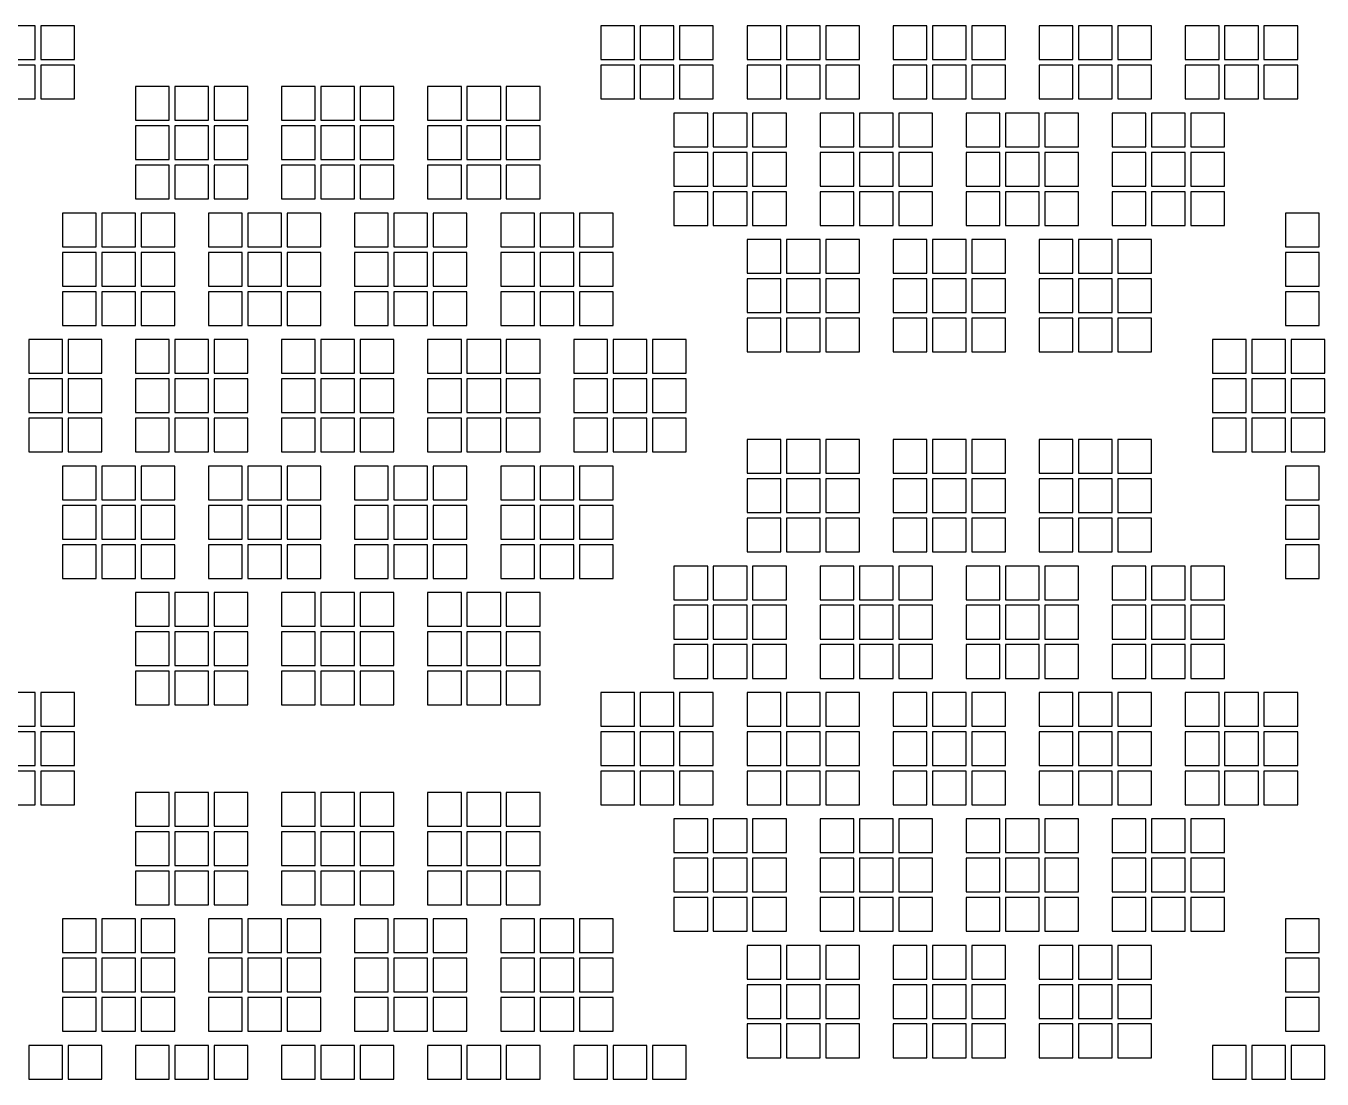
# Model space of a CAD drawing. Extents: x -49 to 54, y -38 to 38.
# Drawn here: x -10.94 to 0.6, y -10.8 to -1.42 of the extents above; entities that cross this region are included whole.
import ezdxf

# ---------------------------------------------------------------- set-up
doc = ezdxf.new("R2010")
doc.units = 0
doc.layers.add('BACK_LAYER', color=5, linetype='CONTINUOUS')

msp = doc.modelspace()

# ---------------------------------------------------------------- linework, layer by layer
at = {"layer": 'BACK_LAYER'}
for points in [[(-11.155, -1.721), (-10.855, -1.721), (-10.855, -1.421), (-11.155, -1.421)], [(-10.805, -1.721), (-10.505, -1.721), (-10.505, -1.421), (-10.805, -1.421)], [(-5.821, -1.721), (-5.521, -1.721), (-5.521, -1.421), (-5.821, -1.421)], [(-5.471, -1.721), (-5.171, -1.721), (-5.171, -1.421), (-5.471, -1.421)], [(-5.121, -1.721), (-4.821, -1.721), (-4.821, -1.421), (-5.121, -1.421)], [(-4.521, -1.721), (-4.221, -1.721), (-4.221, -1.421), (-4.521, -1.421)], [(-4.171, -1.721), (-3.871, -1.721), (-3.871, -1.421), (-4.171, -1.421)], [(-3.821, -1.721), (-3.521, -1.721), (-3.521, -1.421), (-3.821, -1.421)], [(-3.221, -1.721), (-2.921, -1.721), (-2.921, -1.421), (-3.221, -1.421)], [(-2.871, -1.721), (-2.571, -1.721), (-2.571, -1.421), (-2.871, -1.421)], [(-2.521, -1.721), (-2.221, -1.721), (-2.221, -1.421), (-2.521, -1.421)], [(-1.921, -1.721), (-1.621, -1.721), (-1.621, -1.421), (-1.921, -1.421)], [(-1.571, -1.721), (-1.271, -1.721), (-1.271, -1.421), (-1.571, -1.421)], [(-1.221, -1.721), (-0.921, -1.721), (-0.921, -1.421), (-1.221, -1.421)], [(-0.621, -1.721), (-0.321, -1.721), (-0.321, -1.421), (-0.621, -1.421)], [(-0.271, -1.721), (0.029, -1.721), (0.029, -1.421), (-0.271, -1.421)], [(0.079, -1.721), (0.379, -1.721), (0.379, -1.421), (0.079, -1.421)], [(-11.155, -2.071), (-10.855, -2.071), (-10.855, -1.771), (-11.155, -1.771)], [(-10.805, -2.071), (-10.505, -2.071), (-10.505, -1.771), (-10.805, -1.771)], [(-5.821, -2.071), (-5.521, -2.071), (-5.521, -1.771), (-5.821, -1.771)], [(-5.471, -2.071), (-5.171, -2.071), (-5.171, -1.771), (-5.471, -1.771)], [(-5.121, -2.071), (-4.821, -2.071), (-4.821, -1.771), (-5.121, -1.771)], [(-4.521, -2.071), (-4.221, -2.071), (-4.221, -1.771), (-4.521, -1.771)], [(-4.171, -2.071), (-3.871, -2.071), (-3.871, -1.771), (-4.171, -1.771)], [(-3.821, -2.071), (-3.521, -2.071), (-3.521, -1.771), (-3.821, -1.771)], [(-3.221, -2.071), (-2.921, -2.071), (-2.921, -1.771), (-3.221, -1.771)], [(-2.871, -2.071), (-2.571, -2.071), (-2.571, -1.771), (-2.871, -1.771)], [(-2.521, -2.071), (-2.221, -2.071), (-2.221, -1.771), (-2.521, -1.771)], [(-1.921, -2.071), (-1.621, -2.071), (-1.621, -1.771), (-1.921, -1.771)], [(-1.571, -2.071), (-1.271, -2.071), (-1.271, -1.771), (-1.571, -1.771)], [(-1.221, -2.071), (-0.921, -2.071), (-0.921, -1.771), (-1.221, -1.771)], [(-0.621, -2.071), (-0.321, -2.071), (-0.321, -1.771), (-0.621, -1.771)], [(-0.271, -2.071), (0.029, -2.071), (0.029, -1.771), (-0.271, -1.771)], [(0.079, -2.071), (0.379, -2.071), (0.379, -1.771), (0.079, -1.771)], [(-9.963, -2.261), (-9.663, -2.261), (-9.663, -1.961), (-9.963, -1.961)], [(-9.613, -2.261), (-9.313, -2.261), (-9.313, -1.961), (-9.613, -1.961)], [(-9.263, -2.261), (-8.963, -2.261), (-8.963, -1.961), (-9.263, -1.961)], [(-8.663, -2.261), (-8.363, -2.261), (-8.363, -1.961), (-8.663, -1.961)], [(-8.313, -2.261), (-8.013, -2.261), (-8.013, -1.961), (-8.313, -1.961)], [(-7.963, -2.261), (-7.663, -2.261), (-7.663, -1.961), (-7.963, -1.961)], [(-7.363, -2.261), (-7.063, -2.261), (-7.063, -1.961), (-7.363, -1.961)], [(-7.013, -2.261), (-6.713, -2.261), (-6.713, -1.961), (-7.013, -1.961)], [(-6.663, -2.261), (-6.363, -2.261), (-6.363, -1.961), (-6.663, -1.961)], [(-5.171, -2.497), (-4.871, -2.497), (-4.871, -2.197), (-5.171, -2.197)], [(-4.821, -2.497), (-4.521, -2.497), (-4.521, -2.197), (-4.821, -2.197)], [(-4.471, -2.497), (-4.171, -2.497), (-4.171, -2.197), (-4.471, -2.197)], [(-3.871, -2.497), (-3.571, -2.497), (-3.571, -2.197), (-3.871, -2.197)], [(-3.521, -2.497), (-3.221, -2.497), (-3.221, -2.197), (-3.521, -2.197)], [(-3.171, -2.497), (-2.871, -2.497), (-2.871, -2.197), (-3.171, -2.197)], [(-2.571, -2.497), (-2.271, -2.497), (-2.271, -2.197), (-2.571, -2.197)], [(-2.221, -2.497), (-1.921, -2.497), (-1.921, -2.197), (-2.221, -2.197)], [(-1.871, -2.497), (-1.571, -2.497), (-1.571, -2.197), (-1.871, -2.197)], [(-1.271, -2.497), (-0.971, -2.497), (-0.971, -2.197), (-1.271, -2.197)], [(-0.921, -2.497), (-0.621, -2.497), (-0.621, -2.197), (-0.921, -2.197)], [(-0.571, -2.497), (-0.271, -2.497), (-0.271, -2.197), (-0.571, -2.197)], [(-9.963, -2.611), (-9.663, -2.611), (-9.663, -2.311), (-9.963, -2.311)], [(-9.613, -2.611), (-9.313, -2.611), (-9.313, -2.311), (-9.613, -2.311)], [(-9.263, -2.611), (-8.963, -2.611), (-8.963, -2.311), (-9.263, -2.311)], [(-8.663, -2.611), (-8.363, -2.611), (-8.363, -2.311), (-8.663, -2.311)], [(-8.313, -2.611), (-8.013, -2.611), (-8.013, -2.311), (-8.313, -2.311)], [(-7.963, -2.611), (-7.663, -2.611), (-7.663, -2.311), (-7.963, -2.311)], [(-7.363, -2.611), (-7.063, -2.611), (-7.063, -2.311), (-7.363, -2.311)], [(-7.013, -2.611), (-6.713, -2.611), (-6.713, -2.311), (-7.013, -2.311)], [(-6.663, -2.611), (-6.363, -2.611), (-6.363, -2.311), (-6.663, -2.311)], [(-5.171, -2.847), (-4.871, -2.847), (-4.871, -2.547), (-5.171, -2.547)], [(-4.821, -2.847), (-4.521, -2.847), (-4.521, -2.547), (-4.821, -2.547)], [(-4.471, -2.847), (-4.171, -2.847), (-4.171, -2.547), (-4.471, -2.547)], [(-3.871, -2.847), (-3.571, -2.847), (-3.571, -2.547), (-3.871, -2.547)], [(-3.521, -2.847), (-3.221, -2.847), (-3.221, -2.547), (-3.521, -2.547)], [(-3.171, -2.847), (-2.871, -2.847), (-2.871, -2.547), (-3.171, -2.547)], [(-2.571, -2.847), (-2.271, -2.847), (-2.271, -2.547), (-2.571, -2.547)], [(-2.221, -2.847), (-1.921, -2.847), (-1.921, -2.547), (-2.221, -2.547)], [(-1.871, -2.847), (-1.571, -2.847), (-1.571, -2.547), (-1.871, -2.547)], [(-1.271, -2.847), (-0.971, -2.847), (-0.971, -2.547), (-1.271, -2.547)], [(-0.921, -2.847), (-0.621, -2.847), (-0.621, -2.547), (-0.921, -2.547)], [(-0.571, -2.847), (-0.271, -2.847), (-0.271, -2.547), (-0.571, -2.547)], [(-9.963, -2.961), (-9.663, -2.961), (-9.663, -2.661), (-9.963, -2.661)], [(-9.613, -2.961), (-9.313, -2.961), (-9.313, -2.661), (-9.613, -2.661)], [(-9.263, -2.961), (-8.963, -2.961), (-8.963, -2.661), (-9.263, -2.661)], [(-8.663, -2.961), (-8.363, -2.961), (-8.363, -2.661), (-8.663, -2.661)], [(-8.313, -2.961), (-8.013, -2.961), (-8.013, -2.661), (-8.313, -2.661)], [(-7.963, -2.961), (-7.663, -2.961), (-7.663, -2.661), (-7.963, -2.661)], [(-7.363, -2.961), (-7.063, -2.961), (-7.063, -2.661), (-7.363, -2.661)], [(-7.013, -2.961), (-6.713, -2.961), (-6.713, -2.661), (-7.013, -2.661)], [(-6.663, -2.961), (-6.363, -2.961), (-6.363, -2.661), (-6.663, -2.661)], [(-5.171, -3.197), (-4.871, -3.197), (-4.871, -2.897), (-5.171, -2.897)], [(-4.821, -3.197), (-4.521, -3.197), (-4.521, -2.897), (-4.821, -2.897)], [(-4.471, -3.197), (-4.171, -3.197), (-4.171, -2.897), (-4.471, -2.897)], [(-3.871, -3.197), (-3.571, -3.197), (-3.571, -2.897), (-3.871, -2.897)], [(-3.521, -3.197), (-3.221, -3.197), (-3.221, -2.897), (-3.521, -2.897)], [(-3.171, -3.197), (-2.871, -3.197), (-2.871, -2.897), (-3.171, -2.897)], [(-2.571, -3.197), (-2.271, -3.197), (-2.271, -2.897), (-2.571, -2.897)], [(-2.221, -3.197), (-1.921, -3.197), (-1.921, -2.897), (-2.221, -2.897)], [(-1.871, -3.197), (-1.571, -3.197), (-1.571, -2.897), (-1.871, -2.897)], [(-1.271, -3.197), (-0.971, -3.197), (-0.971, -2.897), (-1.271, -2.897)], [(-0.921, -3.197), (-0.621, -3.197), (-0.621, -2.897), (-0.921, -2.897)], [(-0.571, -3.197), (-0.271, -3.197), (-0.271, -2.897), (-0.571, -2.897)], [(-10.613, -3.387), (-10.313, -3.387), (-10.313, -3.087), (-10.613, -3.087)], [(-10.263, -3.387), (-9.963, -3.387), (-9.963, -3.087), (-10.263, -3.087)], [(-9.913, -3.387), (-9.613, -3.387), (-9.613, -3.087), (-9.913, -3.087)], [(-9.313, -3.387), (-9.013, -3.387), (-9.013, -3.087), (-9.313, -3.087)], [(-8.963, -3.387), (-8.663, -3.387), (-8.663, -3.087), (-8.963, -3.087)], [(-8.613, -3.387), (-8.313, -3.387), (-8.313, -3.087), (-8.613, -3.087)], [(-8.013, -3.387), (-7.713, -3.387), (-7.713, -3.087), (-8.013, -3.087)], [(-7.663, -3.387), (-7.363, -3.387), (-7.363, -3.087), (-7.663, -3.087)], [(-7.313, -3.387), (-7.013, -3.387), (-7.013, -3.087), (-7.313, -3.087)], [(-6.713, -3.387), (-6.413, -3.387), (-6.413, -3.087), (-6.713, -3.087)], [(-6.363, -3.387), (-6.063, -3.387), (-6.063, -3.087), (-6.363, -3.087)], [(-6.013, -3.387), (-5.713, -3.387), (-5.713, -3.087), (-6.013, -3.087)], [(0.271, -3.387), (0.571, -3.387), (0.571, -3.087), (0.271, -3.087)], [(-4.521, -3.623), (-4.221, -3.623), (-4.221, -3.323), (-4.521, -3.323)], [(-4.171, -3.623), (-3.871, -3.623), (-3.871, -3.323), (-4.171, -3.323)], [(-3.821, -3.623), (-3.521, -3.623), (-3.521, -3.323), (-3.821, -3.323)], [(-3.221, -3.623), (-2.921, -3.623), (-2.921, -3.323), (-3.221, -3.323)], [(-2.871, -3.623), (-2.571, -3.623), (-2.571, -3.323), (-2.871, -3.323)], [(-2.521, -3.623), (-2.221, -3.623), (-2.221, -3.323), (-2.521, -3.323)], [(-1.921, -3.623), (-1.621, -3.623), (-1.621, -3.323), (-1.921, -3.323)], [(-1.571, -3.623), (-1.271, -3.623), (-1.271, -3.323), (-1.571, -3.323)], [(-1.221, -3.623), (-0.921, -3.623), (-0.921, -3.323), (-1.221, -3.323)], [(-10.613, -3.737), (-10.313, -3.737), (-10.313, -3.437), (-10.613, -3.437)], [(-10.263, -3.737), (-9.963, -3.737), (-9.963, -3.437), (-10.263, -3.437)], [(-9.913, -3.737), (-9.613, -3.737), (-9.613, -3.437), (-9.913, -3.437)], [(-9.313, -3.737), (-9.013, -3.737), (-9.013, -3.437), (-9.313, -3.437)], [(-8.963, -3.737), (-8.663, -3.737), (-8.663, -3.437), (-8.963, -3.437)], [(-8.613, -3.737), (-8.313, -3.737), (-8.313, -3.437), (-8.613, -3.437)], [(-8.013, -3.737), (-7.713, -3.737), (-7.713, -3.437), (-8.013, -3.437)], [(-7.663, -3.737), (-7.363, -3.737), (-7.363, -3.437), (-7.663, -3.437)], [(-7.313, -3.737), (-7.013, -3.737), (-7.013, -3.437), (-7.313, -3.437)], [(-6.713, -3.737), (-6.413, -3.737), (-6.413, -3.437), (-6.713, -3.437)], [(-6.363, -3.737), (-6.063, -3.737), (-6.063, -3.437), (-6.363, -3.437)], [(-6.013, -3.737), (-5.713, -3.737), (-5.713, -3.437), (-6.013, -3.437)], [(0.271, -3.737), (0.571, -3.737), (0.571, -3.437), (0.271, -3.437)], [(-4.521, -3.973), (-4.221, -3.973), (-4.221, -3.673), (-4.521, -3.673)], [(-4.171, -3.973), (-3.871, -3.973), (-3.871, -3.673), (-4.171, -3.673)], [(-3.821, -3.973), (-3.521, -3.973), (-3.521, -3.673), (-3.821, -3.673)], [(-3.221, -3.973), (-2.921, -3.973), (-2.921, -3.673), (-3.221, -3.673)], [(-2.871, -3.973), (-2.571, -3.973), (-2.571, -3.673), (-2.871, -3.673)], [(-2.521, -3.973), (-2.221, -3.973), (-2.221, -3.673), (-2.521, -3.673)], [(-1.921, -3.973), (-1.621, -3.973), (-1.621, -3.673), (-1.921, -3.673)], [(-1.571, -3.973), (-1.271, -3.973), (-1.271, -3.673), (-1.571, -3.673)], [(-1.221, -3.973), (-0.921, -3.973), (-0.921, -3.673), (-1.221, -3.673)], [(-10.613, -4.087), (-10.313, -4.087), (-10.313, -3.787), (-10.613, -3.787)], [(-10.263, -4.087), (-9.963, -4.087), (-9.963, -3.787), (-10.263, -3.787)], [(-9.913, -4.087), (-9.613, -4.087), (-9.613, -3.787), (-9.913, -3.787)], [(-9.313, -4.087), (-9.013, -4.087), (-9.013, -3.787), (-9.313, -3.787)], [(-8.963, -4.087), (-8.663, -4.087), (-8.663, -3.787), (-8.963, -3.787)], [(-8.613, -4.087), (-8.313, -4.087), (-8.313, -3.787), (-8.613, -3.787)], [(-8.013, -4.087), (-7.713, -4.087), (-7.713, -3.787), (-8.013, -3.787)], [(-7.663, -4.087), (-7.363, -4.087), (-7.363, -3.787), (-7.663, -3.787)], [(-7.313, -4.087), (-7.013, -4.087), (-7.013, -3.787), (-7.313, -3.787)], [(-6.713, -4.087), (-6.413, -4.087), (-6.413, -3.787), (-6.713, -3.787)], [(-6.363, -4.087), (-6.063, -4.087), (-6.063, -3.787), (-6.363, -3.787)], [(-6.013, -4.087), (-5.713, -4.087), (-5.713, -3.787), (-6.013, -3.787)], [(0.271, -4.087), (0.571, -4.087), (0.571, -3.787), (0.271, -3.787)], [(-4.521, -4.323), (-4.221, -4.323), (-4.221, -4.023), (-4.521, -4.023)], [(-4.171, -4.323), (-3.871, -4.323), (-3.871, -4.023), (-4.171, -4.023)], [(-3.821, -4.323), (-3.521, -4.323), (-3.521, -4.023), (-3.821, -4.023)], [(-3.221, -4.323), (-2.921, -4.323), (-2.921, -4.023), (-3.221, -4.023)], [(-2.871, -4.323), (-2.571, -4.323), (-2.571, -4.023), (-2.871, -4.023)], [(-2.521, -4.323), (-2.221, -4.323), (-2.221, -4.023), (-2.521, -4.023)], [(-1.921, -4.323), (-1.621, -4.323), (-1.621, -4.023), (-1.921, -4.023)], [(-1.571, -4.323), (-1.271, -4.323), (-1.271, -4.023), (-1.571, -4.023)], [(-1.221, -4.323), (-0.921, -4.323), (-0.921, -4.023), (-1.221, -4.023)], [(-10.913, -4.513), (-10.613, -4.513), (-10.613, -4.213), (-10.913, -4.213)], [(-10.563, -4.513), (-10.263, -4.513), (-10.263, -4.213), (-10.563, -4.213)], [(-9.963, -4.513), (-9.663, -4.513), (-9.663, -4.213), (-9.963, -4.213)], [(-9.613, -4.513), (-9.313, -4.513), (-9.313, -4.213), (-9.613, -4.213)], [(-9.263, -4.513), (-8.963, -4.513), (-8.963, -4.213), (-9.263, -4.213)], [(-8.663, -4.513), (-8.363, -4.513), (-8.363, -4.213), (-8.663, -4.213)], [(-8.313, -4.513), (-8.013, -4.513), (-8.013, -4.213), (-8.313, -4.213)], [(-7.963, -4.513), (-7.663, -4.513), (-7.663, -4.213), (-7.963, -4.213)], [(-7.363, -4.513), (-7.063, -4.513), (-7.063, -4.213), (-7.363, -4.213)], [(-7.013, -4.513), (-6.713, -4.513), (-6.713, -4.213), (-7.013, -4.213)], [(-6.663, -4.513), (-6.363, -4.513), (-6.363, -4.213), (-6.663, -4.213)], [(-6.063, -4.513), (-5.763, -4.513), (-5.763, -4.213), (-6.063, -4.213)], [(-5.713, -4.513), (-5.413, -4.513), (-5.413, -4.213), (-5.713, -4.213)], [(-5.363, -4.513), (-5.063, -4.513), (-5.063, -4.213), (-5.363, -4.213)], [(-0.379, -4.513), (-0.079, -4.513), (-0.079, -4.213), (-0.379, -4.213)], [(-0.029, -4.513), (0.271, -4.513), (0.271, -4.213), (-0.029, -4.213)], [(0.321, -4.513), (0.621, -4.513), (0.621, -4.213), (0.321, -4.213)], [(-10.913, -4.863), (-10.613, -4.863), (-10.613, -4.563), (-10.913, -4.563)], [(-10.563, -4.863), (-10.263, -4.863), (-10.263, -4.563), (-10.563, -4.563)], [(-9.963, -4.863), (-9.663, -4.863), (-9.663, -4.563), (-9.963, -4.563)], [(-9.613, -4.863), (-9.313, -4.863), (-9.313, -4.563), (-9.613, -4.563)], [(-9.263, -4.863), (-8.963, -4.863), (-8.963, -4.563), (-9.263, -4.563)], [(-8.663, -4.863), (-8.363, -4.863), (-8.363, -4.563), (-8.663, -4.563)], [(-8.313, -4.863), (-8.013, -4.863), (-8.013, -4.563), (-8.313, -4.563)], [(-7.963, -4.863), (-7.663, -4.863), (-7.663, -4.563), (-7.963, -4.563)], [(-7.363, -4.863), (-7.063, -4.863), (-7.063, -4.563), (-7.363, -4.563)], [(-7.013, -4.863), (-6.713, -4.863), (-6.713, -4.563), (-7.013, -4.563)], [(-6.663, -4.863), (-6.363, -4.863), (-6.363, -4.563), (-6.663, -4.563)], [(-6.063, -4.863), (-5.763, -4.863), (-5.763, -4.563), (-6.063, -4.563)], [(-5.713, -4.863), (-5.413, -4.863), (-5.413, -4.563), (-5.713, -4.563)], [(-5.363, -4.863), (-5.063, -4.863), (-5.063, -4.563), (-5.363, -4.563)], [(-0.379, -4.863), (-0.079, -4.863), (-0.079, -4.563), (-0.379, -4.563)], [(-0.029, -4.863), (0.271, -4.863), (0.271, -4.563), (-0.029, -4.563)], [(0.321, -4.863), (0.621, -4.863), (0.621, -4.563), (0.321, -4.563)], [(-10.913, -5.213), (-10.613, -5.213), (-10.613, -4.913), (-10.913, -4.913)], [(-10.563, -5.213), (-10.263, -5.213), (-10.263, -4.913), (-10.563, -4.913)], [(-9.963, -5.213), (-9.663, -5.213), (-9.663, -4.913), (-9.963, -4.913)], [(-9.613, -5.213), (-9.313, -5.213), (-9.313, -4.913), (-9.613, -4.913)], [(-9.263, -5.213), (-8.963, -5.213), (-8.963, -4.913), (-9.263, -4.913)], [(-8.663, -5.213), (-8.363, -5.213), (-8.363, -4.913), (-8.663, -4.913)], [(-8.313, -5.213), (-8.013, -5.213), (-8.013, -4.913), (-8.313, -4.913)], [(-7.963, -5.213), (-7.663, -5.213), (-7.663, -4.913), (-7.963, -4.913)], [(-7.363, -5.213), (-7.063, -5.213), (-7.063, -4.913), (-7.363, -4.913)], [(-7.013, -5.213), (-6.713, -5.213), (-6.713, -4.913), (-7.013, -4.913)], [(-6.663, -5.213), (-6.363, -5.213), (-6.363, -4.913), (-6.663, -4.913)], [(-6.063, -5.213), (-5.763, -5.213), (-5.763, -4.913), (-6.063, -4.913)], [(-5.713, -5.213), (-5.413, -5.213), (-5.413, -4.913), (-5.713, -4.913)], [(-5.363, -5.213), (-5.063, -5.213), (-5.063, -4.913), (-5.363, -4.913)], [(-0.379, -5.213), (-0.079, -5.213), (-0.079, -4.913), (-0.379, -4.913)], [(-0.029, -5.213), (0.271, -5.213), (0.271, -4.913), (-0.029, -4.913)], [(0.321, -5.213), (0.621, -5.213), (0.621, -4.913), (0.321, -4.913)], [(-4.521, -5.403), (-4.221, -5.403), (-4.221, -5.103), (-4.521, -5.103)], [(-4.171, -5.403), (-3.871, -5.403), (-3.871, -5.103), (-4.171, -5.103)], [(-3.821, -5.403), (-3.521, -5.403), (-3.521, -5.103), (-3.821, -5.103)], [(-3.221, -5.403), (-2.921, -5.403), (-2.921, -5.103), (-3.221, -5.103)], [(-2.871, -5.403), (-2.571, -5.403), (-2.571, -5.103), (-2.871, -5.103)], [(-2.521, -5.403), (-2.221, -5.403), (-2.221, -5.103), (-2.521, -5.103)], [(-1.921, -5.403), (-1.621, -5.403), (-1.621, -5.103), (-1.921, -5.103)], [(-1.571, -5.403), (-1.271, -5.403), (-1.271, -5.103), (-1.571, -5.103)], [(-1.221, -5.403), (-0.921, -5.403), (-0.921, -5.103), (-1.221, -5.103)], [(-10.613, -5.639), (-10.313, -5.639), (-10.313, -5.339), (-10.613, -5.339)], [(-10.263, -5.639), (-9.963, -5.639), (-9.963, -5.339), (-10.263, -5.339)], [(-9.913, -5.639), (-9.613, -5.639), (-9.613, -5.339), (-9.913, -5.339)], [(-9.313, -5.639), (-9.013, -5.639), (-9.013, -5.339), (-9.313, -5.339)], [(-8.963, -5.639), (-8.663, -5.639), (-8.663, -5.339), (-8.963, -5.339)], [(-8.613, -5.639), (-8.313, -5.639), (-8.313, -5.339), (-8.613, -5.339)], [(-8.013, -5.639), (-7.713, -5.639), (-7.713, -5.339), (-8.013, -5.339)], [(-7.663, -5.639), (-7.363, -5.639), (-7.363, -5.339), (-7.663, -5.339)], [(-7.313, -5.639), (-7.013, -5.639), (-7.013, -5.339), (-7.313, -5.339)], [(-6.713, -5.639), (-6.413, -5.639), (-6.413, -5.339), (-6.713, -5.339)], [(-6.363, -5.639), (-6.063, -5.639), (-6.063, -5.339), (-6.363, -5.339)], [(-6.013, -5.639), (-5.713, -5.639), (-5.713, -5.339), (-6.013, -5.339)], [(0.271, -5.639), (0.571, -5.639), (0.571, -5.339), (0.271, -5.339)], [(-4.521, -5.753), (-4.221, -5.753), (-4.221, -5.453), (-4.521, -5.453)], [(-4.171, -5.753), (-3.871, -5.753), (-3.871, -5.453), (-4.171, -5.453)], [(-3.821, -5.753), (-3.521, -5.753), (-3.521, -5.453), (-3.821, -5.453)], [(-3.221, -5.753), (-2.921, -5.753), (-2.921, -5.453), (-3.221, -5.453)], [(-2.871, -5.753), (-2.571, -5.753), (-2.571, -5.453), (-2.871, -5.453)], [(-2.521, -5.753), (-2.221, -5.753), (-2.221, -5.453), (-2.521, -5.453)], [(-1.921, -5.753), (-1.621, -5.753), (-1.621, -5.453), (-1.921, -5.453)], [(-1.571, -5.753), (-1.271, -5.753), (-1.271, -5.453), (-1.571, -5.453)], [(-1.221, -5.753), (-0.921, -5.753), (-0.921, -5.453), (-1.221, -5.453)], [(-10.613, -5.989), (-10.313, -5.989), (-10.313, -5.689), (-10.613, -5.689)], [(-10.263, -5.989), (-9.963, -5.989), (-9.963, -5.689), (-10.263, -5.689)], [(-9.913, -5.989), (-9.613, -5.989), (-9.613, -5.689), (-9.913, -5.689)], [(-9.313, -5.989), (-9.013, -5.989), (-9.013, -5.689), (-9.313, -5.689)], [(-8.963, -5.989), (-8.663, -5.989), (-8.663, -5.689), (-8.963, -5.689)], [(-8.613, -5.989), (-8.313, -5.989), (-8.313, -5.689), (-8.613, -5.689)], [(-8.013, -5.989), (-7.713, -5.989), (-7.713, -5.689), (-8.013, -5.689)], [(-7.663, -5.989), (-7.363, -5.989), (-7.363, -5.689), (-7.663, -5.689)], [(-7.313, -5.989), (-7.013, -5.989), (-7.013, -5.689), (-7.313, -5.689)], [(-6.713, -5.989), (-6.413, -5.989), (-6.413, -5.689), (-6.713, -5.689)], [(-6.363, -5.989), (-6.063, -5.989), (-6.063, -5.689), (-6.363, -5.689)], [(-6.013, -5.989), (-5.713, -5.989), (-5.713, -5.689), (-6.013, -5.689)], [(0.271, -5.989), (0.571, -5.989), (0.571, -5.689), (0.271, -5.689)], [(-4.521, -6.103), (-4.221, -6.103), (-4.221, -5.803), (-4.521, -5.803)], [(-4.171, -6.103), (-3.871, -6.103), (-3.871, -5.803), (-4.171, -5.803)], [(-3.821, -6.103), (-3.521, -6.103), (-3.521, -5.803), (-3.821, -5.803)], [(-3.221, -6.103), (-2.921, -6.103), (-2.921, -5.803), (-3.221, -5.803)], [(-2.871, -6.103), (-2.571, -6.103), (-2.571, -5.803), (-2.871, -5.803)], [(-2.521, -6.103), (-2.221, -6.103), (-2.221, -5.803), (-2.521, -5.803)], [(-1.921, -6.103), (-1.621, -6.103), (-1.621, -5.803), (-1.921, -5.803)], [(-1.571, -6.103), (-1.271, -6.103), (-1.271, -5.803), (-1.571, -5.803)], [(-1.221, -6.103), (-0.921, -6.103), (-0.921, -5.803), (-1.221, -5.803)], [(-10.613, -6.339), (-10.313, -6.339), (-10.313, -6.039), (-10.613, -6.039)], [(-10.263, -6.339), (-9.963, -6.339), (-9.963, -6.039), (-10.263, -6.039)], [(-9.913, -6.339), (-9.613, -6.339), (-9.613, -6.039), (-9.913, -6.039)], [(-9.313, -6.339), (-9.013, -6.339), (-9.013, -6.039), (-9.313, -6.039)], [(-8.963, -6.339), (-8.663, -6.339), (-8.663, -6.039), (-8.963, -6.039)], [(-8.613, -6.339), (-8.313, -6.339), (-8.313, -6.039), (-8.613, -6.039)], [(-8.013, -6.339), (-7.713, -6.339), (-7.713, -6.039), (-8.013, -6.039)], [(-7.663, -6.339), (-7.363, -6.339), (-7.363, -6.039), (-7.663, -6.039)], [(-7.313, -6.339), (-7.013, -6.339), (-7.013, -6.039), (-7.313, -6.039)], [(-6.713, -6.339), (-6.413, -6.339), (-6.413, -6.039), (-6.713, -6.039)], [(-6.363, -6.339), (-6.063, -6.339), (-6.063, -6.039), (-6.363, -6.039)], [(-6.013, -6.339), (-5.713, -6.339), (-5.713, -6.039), (-6.013, -6.039)], [(0.271, -6.339), (0.571, -6.339), (0.571, -6.039), (0.271, -6.039)], [(-5.171, -6.529), (-4.871, -6.529), (-4.871, -6.229), (-5.171, -6.229)], [(-4.821, -6.529), (-4.521, -6.529), (-4.521, -6.229), (-4.821, -6.229)], [(-4.471, -6.529), (-4.171, -6.529), (-4.171, -6.229), (-4.471, -6.229)], [(-3.871, -6.529), (-3.571, -6.529), (-3.571, -6.229), (-3.871, -6.229)], [(-3.521, -6.529), (-3.221, -6.529), (-3.221, -6.229), (-3.521, -6.229)], [(-3.171, -6.529), (-2.871, -6.529), (-2.871, -6.229), (-3.171, -6.229)], [(-2.571, -6.529), (-2.271, -6.529), (-2.271, -6.229), (-2.571, -6.229)], [(-2.221, -6.529), (-1.921, -6.529), (-1.921, -6.229), (-2.221, -6.229)], [(-1.871, -6.529), (-1.571, -6.529), (-1.571, -6.229), (-1.871, -6.229)], [(-1.271, -6.529), (-0.971, -6.529), (-0.971, -6.229), (-1.271, -6.229)], [(-0.921, -6.529), (-0.621, -6.529), (-0.621, -6.229), (-0.921, -6.229)], [(-0.571, -6.529), (-0.271, -6.529), (-0.271, -6.229), (-0.571, -6.229)], [(-9.963, -6.764), (-9.663, -6.764), (-9.663, -6.464), (-9.963, -6.464)], [(-9.613, -6.764), (-9.313, -6.764), (-9.313, -6.464), (-9.613, -6.464)], [(-9.263, -6.764), (-8.963, -6.764), (-8.963, -6.464), (-9.263, -6.464)], [(-8.663, -6.764), (-8.363, -6.764), (-8.363, -6.464), (-8.663, -6.464)], [(-8.313, -6.764), (-8.013, -6.764), (-8.013, -6.464), (-8.313, -6.464)], [(-7.963, -6.764), (-7.663, -6.764), (-7.663, -6.464), (-7.963, -6.464)], [(-7.363, -6.764), (-7.063, -6.764), (-7.063, -6.464), (-7.363, -6.464)], [(-7.013, -6.764), (-6.713, -6.764), (-6.713, -6.464), (-7.013, -6.464)], [(-6.663, -6.764), (-6.363, -6.764), (-6.363, -6.464), (-6.663, -6.464)], [(-5.171, -6.879), (-4.871, -6.879), (-4.871, -6.579), (-5.171, -6.579)], [(-4.821, -6.879), (-4.521, -6.879), (-4.521, -6.579), (-4.821, -6.579)], [(-4.471, -6.879), (-4.171, -6.879), (-4.171, -6.579), (-4.471, -6.579)], [(-3.871, -6.879), (-3.571, -6.879), (-3.571, -6.579), (-3.871, -6.579)], [(-3.521, -6.879), (-3.221, -6.879), (-3.221, -6.579), (-3.521, -6.579)], [(-3.171, -6.879), (-2.871, -6.879), (-2.871, -6.579), (-3.171, -6.579)], [(-2.571, -6.879), (-2.271, -6.879), (-2.271, -6.579), (-2.571, -6.579)], [(-2.221, -6.879), (-1.921, -6.879), (-1.921, -6.579), (-2.221, -6.579)], [(-1.871, -6.879), (-1.571, -6.879), (-1.571, -6.579), (-1.871, -6.579)], [(-1.271, -6.879), (-0.971, -6.879), (-0.971, -6.579), (-1.271, -6.579)], [(-0.921, -6.879), (-0.621, -6.879), (-0.621, -6.579), (-0.921, -6.579)], [(-0.571, -6.879), (-0.271, -6.879), (-0.271, -6.579), (-0.571, -6.579)], [(-9.963, -7.114), (-9.663, -7.114), (-9.663, -6.814), (-9.963, -6.814)], [(-9.613, -7.114), (-9.313, -7.114), (-9.313, -6.814), (-9.613, -6.814)], [(-9.263, -7.114), (-8.963, -7.114), (-8.963, -6.814), (-9.263, -6.814)], [(-8.663, -7.114), (-8.363, -7.114), (-8.363, -6.814), (-8.663, -6.814)], [(-8.313, -7.114), (-8.013, -7.114), (-8.013, -6.814), (-8.313, -6.814)], [(-7.963, -7.114), (-7.663, -7.114), (-7.663, -6.814), (-7.963, -6.814)], [(-7.363, -7.114), (-7.063, -7.114), (-7.063, -6.814), (-7.363, -6.814)], [(-7.013, -7.114), (-6.713, -7.114), (-6.713, -6.814), (-7.013, -6.814)], [(-6.663, -7.114), (-6.363, -7.114), (-6.363, -6.814), (-6.663, -6.814)], [(-5.171, -7.229), (-4.871, -7.229), (-4.871, -6.929), (-5.171, -6.929)], [(-4.821, -7.229), (-4.521, -7.229), (-4.521, -6.929), (-4.821, -6.929)], [(-4.471, -7.229), (-4.171, -7.229), (-4.171, -6.929), (-4.471, -6.929)], [(-3.871, -7.229), (-3.571, -7.229), (-3.571, -6.929), (-3.871, -6.929)], [(-3.521, -7.229), (-3.221, -7.229), (-3.221, -6.929), (-3.521, -6.929)], [(-3.171, -7.229), (-2.871, -7.229), (-2.871, -6.929), (-3.171, -6.929)], [(-2.571, -7.229), (-2.271, -7.229), (-2.271, -6.929), (-2.571, -6.929)], [(-2.221, -7.229), (-1.921, -7.229), (-1.921, -6.929), (-2.221, -6.929)], [(-1.871, -7.229), (-1.571, -7.229), (-1.571, -6.929), (-1.871, -6.929)], [(-1.271, -7.229), (-0.971, -7.229), (-0.971, -6.929), (-1.271, -6.929)], [(-0.921, -7.229), (-0.621, -7.229), (-0.621, -6.929), (-0.921, -6.929)], [(-0.571, -7.229), (-0.271, -7.229), (-0.271, -6.929), (-0.571, -6.929)], [(-9.963, -7.464), (-9.663, -7.464), (-9.663, -7.164), (-9.963, -7.164)], [(-9.613, -7.464), (-9.313, -7.464), (-9.313, -7.164), (-9.613, -7.164)], [(-9.263, -7.464), (-8.963, -7.464), (-8.963, -7.164), (-9.263, -7.164)], [(-8.663, -7.464), (-8.363, -7.464), (-8.363, -7.164), (-8.663, -7.164)], [(-8.313, -7.464), (-8.013, -7.464), (-8.013, -7.164), (-8.313, -7.164)], [(-7.963, -7.464), (-7.663, -7.464), (-7.663, -7.164), (-7.963, -7.164)], [(-7.363, -7.464), (-7.063, -7.464), (-7.063, -7.164), (-7.363, -7.164)], [(-7.013, -7.464), (-6.713, -7.464), (-6.713, -7.164), (-7.013, -7.164)], [(-6.663, -7.464), (-6.363, -7.464), (-6.363, -7.164), (-6.663, -7.164)], [(-11.155, -7.655), (-10.855, -7.655), (-10.855, -7.355), (-11.155, -7.355)], [(-10.805, -7.655), (-10.505, -7.655), (-10.505, -7.355), (-10.805, -7.355)], [(-5.821, -7.655), (-5.521, -7.655), (-5.521, -7.355), (-5.821, -7.355)], [(-5.471, -7.655), (-5.171, -7.655), (-5.171, -7.355), (-5.471, -7.355)], [(-5.121, -7.655), (-4.821, -7.655), (-4.821, -7.355), (-5.121, -7.355)], [(-4.521, -7.655), (-4.221, -7.655), (-4.221, -7.355), (-4.521, -7.355)], [(-4.171, -7.655), (-3.871, -7.655), (-3.871, -7.355), (-4.171, -7.355)], [(-3.821, -7.655), (-3.521, -7.655), (-3.521, -7.355), (-3.821, -7.355)], [(-3.221, -7.655), (-2.921, -7.655), (-2.921, -7.355), (-3.221, -7.355)], [(-2.871, -7.655), (-2.571, -7.655), (-2.571, -7.355), (-2.871, -7.355)], [(-2.521, -7.655), (-2.221, -7.655), (-2.221, -7.355), (-2.521, -7.355)], [(-1.921, -7.655), (-1.621, -7.655), (-1.621, -7.355), (-1.921, -7.355)], [(-1.571, -7.655), (-1.271, -7.655), (-1.271, -7.355), (-1.571, -7.355)], [(-1.221, -7.655), (-0.921, -7.655), (-0.921, -7.355), (-1.221, -7.355)], [(-0.621, -7.655), (-0.321, -7.655), (-0.321, -7.355), (-0.621, -7.355)], [(-0.271, -7.655), (0.029, -7.655), (0.029, -7.355), (-0.271, -7.355)], [(0.079, -7.655), (0.379, -7.655), (0.379, -7.355), (0.079, -7.355)], [(-11.155, -8.005), (-10.855, -8.005), (-10.855, -7.705), (-11.155, -7.705)], [(-10.805, -8.005), (-10.505, -8.005), (-10.505, -7.705), (-10.805, -7.705)], [(-5.821, -8.005), (-5.521, -8.005), (-5.521, -7.705), (-5.821, -7.705)], [(-5.471, -8.005), (-5.171, -8.005), (-5.171, -7.705), (-5.471, -7.705)], [(-5.121, -8.005), (-4.821, -8.005), (-4.821, -7.705), (-5.121, -7.705)], [(-4.521, -8.005), (-4.221, -8.005), (-4.221, -7.705), (-4.521, -7.705)], [(-4.171, -8.005), (-3.871, -8.005), (-3.871, -7.705), (-4.171, -7.705)], [(-3.821, -8.005), (-3.521, -8.005), (-3.521, -7.705), (-3.821, -7.705)], [(-3.221, -8.005), (-2.921, -8.005), (-2.921, -7.705), (-3.221, -7.705)], [(-2.871, -8.005), (-2.571, -8.005), (-2.571, -7.705), (-2.871, -7.705)], [(-2.521, -8.005), (-2.221, -8.005), (-2.221, -7.705), (-2.521, -7.705)], [(-1.921, -8.005), (-1.621, -8.005), (-1.621, -7.705), (-1.921, -7.705)], [(-1.571, -8.005), (-1.271, -8.005), (-1.271, -7.705), (-1.571, -7.705)], [(-1.221, -8.005), (-0.921, -8.005), (-0.921, -7.705), (-1.221, -7.705)], [(-0.621, -8.005), (-0.321, -8.005), (-0.321, -7.705), (-0.621, -7.705)], [(-0.271, -8.005), (0.029, -8.005), (0.029, -7.705), (-0.271, -7.705)], [(0.079, -8.005), (0.379, -8.005), (0.379, -7.705), (0.079, -7.705)], [(-11.155, -8.355), (-10.855, -8.355), (-10.855, -8.055), (-11.155, -8.055)], [(-10.805, -8.355), (-10.505, -8.355), (-10.505, -8.055), (-10.805, -8.055)], [(-5.821, -8.355), (-5.521, -8.355), (-5.521, -8.055), (-5.821, -8.055)], [(-5.471, -8.355), (-5.171, -8.355), (-5.171, -8.055), (-5.471, -8.055)], [(-5.121, -8.355), (-4.821, -8.355), (-4.821, -8.055), (-5.121, -8.055)], [(-4.521, -8.355), (-4.221, -8.355), (-4.221, -8.055), (-4.521, -8.055)], [(-4.171, -8.355), (-3.871, -8.355), (-3.871, -8.055), (-4.171, -8.055)], [(-3.821, -8.355), (-3.521, -8.355), (-3.521, -8.055), (-3.821, -8.055)], [(-3.221, -8.355), (-2.921, -8.355), (-2.921, -8.055), (-3.221, -8.055)], [(-2.871, -8.355), (-2.571, -8.355), (-2.571, -8.055), (-2.871, -8.055)], [(-2.521, -8.355), (-2.221, -8.355), (-2.221, -8.055), (-2.521, -8.055)], [(-1.921, -8.355), (-1.621, -8.355), (-1.621, -8.055), (-1.921, -8.055)], [(-1.571, -8.355), (-1.271, -8.355), (-1.271, -8.055), (-1.571, -8.055)], [(-1.221, -8.355), (-0.921, -8.355), (-0.921, -8.055), (-1.221, -8.055)], [(-0.621, -8.355), (-0.321, -8.355), (-0.321, -8.055), (-0.621, -8.055)], [(-0.271, -8.355), (0.029, -8.355), (0.029, -8.055), (-0.271, -8.055)], [(0.079, -8.355), (0.379, -8.355), (0.379, -8.055), (0.079, -8.055)], [(-9.963, -8.545), (-9.663, -8.545), (-9.663, -8.245), (-9.963, -8.245)], [(-9.613, -8.545), (-9.313, -8.545), (-9.313, -8.245), (-9.613, -8.245)], [(-9.263, -8.545), (-8.963, -8.545), (-8.963, -8.245), (-9.263, -8.245)], [(-8.663, -8.545), (-8.363, -8.545), (-8.363, -8.245), (-8.663, -8.245)], [(-8.313, -8.545), (-8.013, -8.545), (-8.013, -8.245), (-8.313, -8.245)], [(-7.963, -8.545), (-7.663, -8.545), (-7.663, -8.245), (-7.963, -8.245)], [(-7.363, -8.545), (-7.063, -8.545), (-7.063, -8.245), (-7.363, -8.245)], [(-7.013, -8.545), (-6.713, -8.545), (-6.713, -8.245), (-7.013, -8.245)], [(-6.663, -8.545), (-6.363, -8.545), (-6.363, -8.245), (-6.663, -8.245)], [(-5.171, -8.78), (-4.871, -8.78), (-4.871, -8.48), (-5.171, -8.48)], [(-4.821, -8.78), (-4.521, -8.78), (-4.521, -8.48), (-4.821, -8.48)], [(-4.471, -8.78), (-4.171, -8.78), (-4.171, -8.48), (-4.471, -8.48)], [(-3.871, -8.78), (-3.571, -8.78), (-3.571, -8.48), (-3.871, -8.48)], [(-3.521, -8.78), (-3.221, -8.78), (-3.221, -8.48), (-3.521, -8.48)], [(-3.171, -8.78), (-2.871, -8.78), (-2.871, -8.48), (-3.171, -8.48)], [(-2.571, -8.78), (-2.271, -8.78), (-2.271, -8.48), (-2.571, -8.48)], [(-2.221, -8.78), (-1.921, -8.78), (-1.921, -8.48), (-2.221, -8.48)], [(-1.871, -8.78), (-1.571, -8.78), (-1.571, -8.48), (-1.871, -8.48)], [(-1.271, -8.78), (-0.971, -8.78), (-0.971, -8.48), (-1.271, -8.48)], [(-0.921, -8.78), (-0.621, -8.78), (-0.621, -8.48), (-0.921, -8.48)], [(-0.571, -8.78), (-0.271, -8.78), (-0.271, -8.48), (-0.571, -8.48)], [(-9.963, -8.895), (-9.663, -8.895), (-9.663, -8.595), (-9.963, -8.595)], [(-9.613, -8.895), (-9.313, -8.895), (-9.313, -8.595), (-9.613, -8.595)], [(-9.263, -8.895), (-8.963, -8.895), (-8.963, -8.595), (-9.263, -8.595)], [(-8.663, -8.895), (-8.363, -8.895), (-8.363, -8.595), (-8.663, -8.595)], [(-8.313, -8.895), (-8.013, -8.895), (-8.013, -8.595), (-8.313, -8.595)], [(-7.963, -8.895), (-7.663, -8.895), (-7.663, -8.595), (-7.963, -8.595)], [(-7.363, -8.895), (-7.063, -8.895), (-7.063, -8.595), (-7.363, -8.595)], [(-7.013, -8.895), (-6.713, -8.895), (-6.713, -8.595), (-7.013, -8.595)], [(-6.663, -8.895), (-6.363, -8.895), (-6.363, -8.595), (-6.663, -8.595)], [(-5.171, -9.13), (-4.871, -9.13), (-4.871, -8.83), (-5.171, -8.83)], [(-4.821, -9.13), (-4.521, -9.13), (-4.521, -8.83), (-4.821, -8.83)], [(-4.471, -9.13), (-4.171, -9.13), (-4.171, -8.83), (-4.471, -8.83)], [(-3.871, -9.13), (-3.571, -9.13), (-3.571, -8.83), (-3.871, -8.83)], [(-3.521, -9.13), (-3.221, -9.13), (-3.221, -8.83), (-3.521, -8.83)], [(-3.171, -9.13), (-2.871, -9.13), (-2.871, -8.83), (-3.171, -8.83)], [(-2.571, -9.13), (-2.271, -9.13), (-2.271, -8.83), (-2.571, -8.83)], [(-2.221, -9.13), (-1.921, -9.13), (-1.921, -8.83), (-2.221, -8.83)], [(-1.871, -9.13), (-1.571, -9.13), (-1.571, -8.83), (-1.871, -8.83)], [(-1.271, -9.13), (-0.971, -9.13), (-0.971, -8.83), (-1.271, -8.83)], [(-0.921, -9.13), (-0.621, -9.13), (-0.621, -8.83), (-0.921, -8.83)], [(-0.571, -9.13), (-0.271, -9.13), (-0.271, -8.83), (-0.571, -8.83)], [(-9.963, -9.245), (-9.663, -9.245), (-9.663, -8.945), (-9.963, -8.945)], [(-9.613, -9.245), (-9.313, -9.245), (-9.313, -8.945), (-9.613, -8.945)], [(-9.263, -9.245), (-8.963, -9.245), (-8.963, -8.945), (-9.263, -8.945)], [(-8.663, -9.245), (-8.363, -9.245), (-8.363, -8.945), (-8.663, -8.945)], [(-8.313, -9.245), (-8.013, -9.245), (-8.013, -8.945), (-8.313, -8.945)], [(-7.963, -9.245), (-7.663, -9.245), (-7.663, -8.945), (-7.963, -8.945)], [(-7.363, -9.245), (-7.063, -9.245), (-7.063, -8.945), (-7.363, -8.945)], [(-7.013, -9.245), (-6.713, -9.245), (-6.713, -8.945), (-7.013, -8.945)], [(-6.663, -9.245), (-6.363, -9.245), (-6.363, -8.945), (-6.663, -8.945)], [(-5.171, -9.48), (-4.871, -9.48), (-4.871, -9.18), (-5.171, -9.18)], [(-4.821, -9.48), (-4.521, -9.48), (-4.521, -9.18), (-4.821, -9.18)], [(-4.471, -9.48), (-4.171, -9.48), (-4.171, -9.18), (-4.471, -9.18)], [(-3.871, -9.48), (-3.571, -9.48), (-3.571, -9.18), (-3.871, -9.18)], [(-3.521, -9.48), (-3.221, -9.48), (-3.221, -9.18), (-3.521, -9.18)], [(-3.171, -9.48), (-2.871, -9.48), (-2.871, -9.18), (-3.171, -9.18)], [(-2.571, -9.48), (-2.271, -9.48), (-2.271, -9.18), (-2.571, -9.18)], [(-2.221, -9.48), (-1.921, -9.48), (-1.921, -9.18), (-2.221, -9.18)], [(-1.871, -9.48), (-1.571, -9.48), (-1.571, -9.18), (-1.871, -9.18)], [(-1.271, -9.48), (-0.971, -9.48), (-0.971, -9.18), (-1.271, -9.18)], [(-0.921, -9.48), (-0.621, -9.48), (-0.621, -9.18), (-0.921, -9.18)], [(-0.571, -9.48), (-0.271, -9.48), (-0.271, -9.18), (-0.571, -9.18)], [(-10.613, -9.671), (-10.313, -9.671), (-10.313, -9.371), (-10.613, -9.371)], [(-10.263, -9.671), (-9.963, -9.671), (-9.963, -9.371), (-10.263, -9.371)], [(-9.913, -9.671), (-9.613, -9.671), (-9.613, -9.371), (-9.913, -9.371)], [(-9.313, -9.671), (-9.013, -9.671), (-9.013, -9.371), (-9.313, -9.371)], [(-8.963, -9.671), (-8.663, -9.671), (-8.663, -9.371), (-8.963, -9.371)], [(-8.613, -9.671), (-8.313, -9.671), (-8.313, -9.371), (-8.613, -9.371)], [(-8.013, -9.671), (-7.713, -9.671), (-7.713, -9.371), (-8.013, -9.371)], [(-7.663, -9.671), (-7.363, -9.671), (-7.363, -9.371), (-7.663, -9.371)], [(-7.313, -9.671), (-7.013, -9.671), (-7.013, -9.371), (-7.313, -9.371)], [(-6.713, -9.671), (-6.413, -9.671), (-6.413, -9.371), (-6.713, -9.371)], [(-6.363, -9.671), (-6.063, -9.671), (-6.063, -9.371), (-6.363, -9.371)], [(-6.013, -9.671), (-5.713, -9.671), (-5.713, -9.371), (-6.013, -9.371)], [(0.271, -9.671), (0.571, -9.671), (0.571, -9.371), (0.271, -9.371)], [(-4.521, -9.906), (-4.221, -9.906), (-4.221, -9.606), (-4.521, -9.606)], [(-4.171, -9.906), (-3.871, -9.906), (-3.871, -9.606), (-4.171, -9.606)], [(-3.821, -9.906), (-3.521, -9.906), (-3.521, -9.606), (-3.821, -9.606)], [(-3.221, -9.906), (-2.921, -9.906), (-2.921, -9.606), (-3.221, -9.606)], [(-2.871, -9.906), (-2.571, -9.906), (-2.571, -9.606), (-2.871, -9.606)], [(-2.521, -9.906), (-2.221, -9.906), (-2.221, -9.606), (-2.521, -9.606)], [(-1.921, -9.906), (-1.621, -9.906), (-1.621, -9.606), (-1.921, -9.606)], [(-1.571, -9.906), (-1.271, -9.906), (-1.271, -9.606), (-1.571, -9.606)], [(-1.221, -9.906), (-0.921, -9.906), (-0.921, -9.606), (-1.221, -9.606)], [(-10.613, -10.021), (-10.313, -10.021), (-10.313, -9.721), (-10.613, -9.721)], [(-10.263, -10.021), (-9.963, -10.021), (-9.963, -9.721), (-10.263, -9.721)], [(-9.913, -10.021), (-9.613, -10.021), (-9.613, -9.721), (-9.913, -9.721)], [(-9.313, -10.021), (-9.013, -10.021), (-9.013, -9.721), (-9.313, -9.721)], [(-8.963, -10.021), (-8.663, -10.021), (-8.663, -9.721), (-8.963, -9.721)], [(-8.613, -10.021), (-8.313, -10.021), (-8.313, -9.721), (-8.613, -9.721)], [(-8.013, -10.021), (-7.713, -10.021), (-7.713, -9.721), (-8.013, -9.721)], [(-7.663, -10.021), (-7.363, -10.021), (-7.363, -9.721), (-7.663, -9.721)], [(-7.313, -10.021), (-7.013, -10.021), (-7.013, -9.721), (-7.313, -9.721)], [(-6.713, -10.021), (-6.413, -10.021), (-6.413, -9.721), (-6.713, -9.721)], [(-6.363, -10.021), (-6.063, -10.021), (-6.063, -9.721), (-6.363, -9.721)], [(-6.013, -10.021), (-5.713, -10.021), (-5.713, -9.721), (-6.013, -9.721)], [(0.271, -10.021), (0.571, -10.021), (0.571, -9.721), (0.271, -9.721)], [(-4.521, -10.256), (-4.221, -10.256), (-4.221, -9.956), (-4.521, -9.956)], [(-4.171, -10.256), (-3.871, -10.256), (-3.871, -9.956), (-4.171, -9.956)], [(-3.821, -10.256), (-3.521, -10.256), (-3.521, -9.956), (-3.821, -9.956)], [(-3.221, -10.256), (-2.921, -10.256), (-2.921, -9.956), (-3.221, -9.956)], [(-2.871, -10.256), (-2.571, -10.256), (-2.571, -9.956), (-2.871, -9.956)], [(-2.521, -10.256), (-2.221, -10.256), (-2.221, -9.956), (-2.521, -9.956)], [(-1.921, -10.256), (-1.621, -10.256), (-1.621, -9.956), (-1.921, -9.956)], [(-1.571, -10.256), (-1.271, -10.256), (-1.271, -9.956), (-1.571, -9.956)], [(-1.221, -10.256), (-0.921, -10.256), (-0.921, -9.956), (-1.221, -9.956)], [(-10.613, -10.371), (-10.313, -10.371), (-10.313, -10.071), (-10.613, -10.071)], [(-10.263, -10.371), (-9.963, -10.371), (-9.963, -10.071), (-10.263, -10.071)], [(-9.913, -10.371), (-9.613, -10.371), (-9.613, -10.071), (-9.913, -10.071)], [(-9.313, -10.371), (-9.013, -10.371), (-9.013, -10.071), (-9.313, -10.071)], [(-8.963, -10.371), (-8.663, -10.371), (-8.663, -10.071), (-8.963, -10.071)], [(-8.613, -10.371), (-8.313, -10.371), (-8.313, -10.071), (-8.613, -10.071)], [(-8.013, -10.371), (-7.713, -10.371), (-7.713, -10.071), (-8.013, -10.071)], [(-7.663, -10.371), (-7.363, -10.371), (-7.363, -10.071), (-7.663, -10.071)], [(-7.313, -10.371), (-7.013, -10.371), (-7.013, -10.071), (-7.313, -10.071)], [(-6.713, -10.371), (-6.413, -10.371), (-6.413, -10.071), (-6.713, -10.071)], [(-6.363, -10.371), (-6.063, -10.371), (-6.063, -10.071), (-6.363, -10.071)], [(-6.013, -10.371), (-5.713, -10.371), (-5.713, -10.071), (-6.013, -10.071)], [(0.271, -10.371), (0.571, -10.371), (0.571, -10.071), (0.271, -10.071)], [(-4.521, -10.606), (-4.221, -10.606), (-4.221, -10.306), (-4.521, -10.306)], [(-4.171, -10.606), (-3.871, -10.606), (-3.871, -10.306), (-4.171, -10.306)], [(-3.821, -10.606), (-3.521, -10.606), (-3.521, -10.306), (-3.821, -10.306)], [(-3.221, -10.606), (-2.921, -10.606), (-2.921, -10.306), (-3.221, -10.306)], [(-2.871, -10.606), (-2.571, -10.606), (-2.571, -10.306), (-2.871, -10.306)], [(-2.521, -10.606), (-2.221, -10.606), (-2.221, -10.306), (-2.521, -10.306)], [(-1.921, -10.606), (-1.621, -10.606), (-1.621, -10.306), (-1.921, -10.306)], [(-1.571, -10.606), (-1.271, -10.606), (-1.271, -10.306), (-1.571, -10.306)], [(-1.221, -10.606), (-0.921, -10.606), (-0.921, -10.306), (-1.221, -10.306)], [(-10.913, -10.797), (-10.613, -10.797), (-10.613, -10.497), (-10.913, -10.497)], [(-10.563, -10.797), (-10.263, -10.797), (-10.263, -10.497), (-10.563, -10.497)], [(-9.963, -10.797), (-9.663, -10.797), (-9.663, -10.497), (-9.963, -10.497)], [(-9.613, -10.797), (-9.313, -10.797), (-9.313, -10.497), (-9.613, -10.497)], [(-9.263, -10.797), (-8.963, -10.797), (-8.963, -10.497), (-9.263, -10.497)], [(-8.663, -10.797), (-8.363, -10.797), (-8.363, -10.497), (-8.663, -10.497)], [(-8.313, -10.797), (-8.013, -10.797), (-8.013, -10.497), (-8.313, -10.497)], [(-7.963, -10.797), (-7.663, -10.797), (-7.663, -10.497), (-7.963, -10.497)], [(-7.363, -10.797), (-7.063, -10.797), (-7.063, -10.497), (-7.363, -10.497)], [(-7.013, -10.797), (-6.713, -10.797), (-6.713, -10.497), (-7.013, -10.497)], [(-6.663, -10.797), (-6.363, -10.797), (-6.363, -10.497), (-6.663, -10.497)], [(-6.063, -10.797), (-5.763, -10.797), (-5.763, -10.497), (-6.063, -10.497)], [(-5.713, -10.797), (-5.413, -10.797), (-5.413, -10.497), (-5.713, -10.497)], [(-5.363, -10.797), (-5.063, -10.797), (-5.063, -10.497), (-5.363, -10.497)], [(-0.379, -10.797), (-0.079, -10.797), (-0.079, -10.497), (-0.379, -10.497)], [(-0.029, -10.797), (0.271, -10.797), (0.271, -10.497), (-0.029, -10.497)], [(0.321, -10.797), (0.621, -10.797), (0.621, -10.497), (0.321, -10.497)]]:
    msp.add_lwpolyline(points, close=True, dxfattribs=at)

doc.saveas('drawing.dxf')
